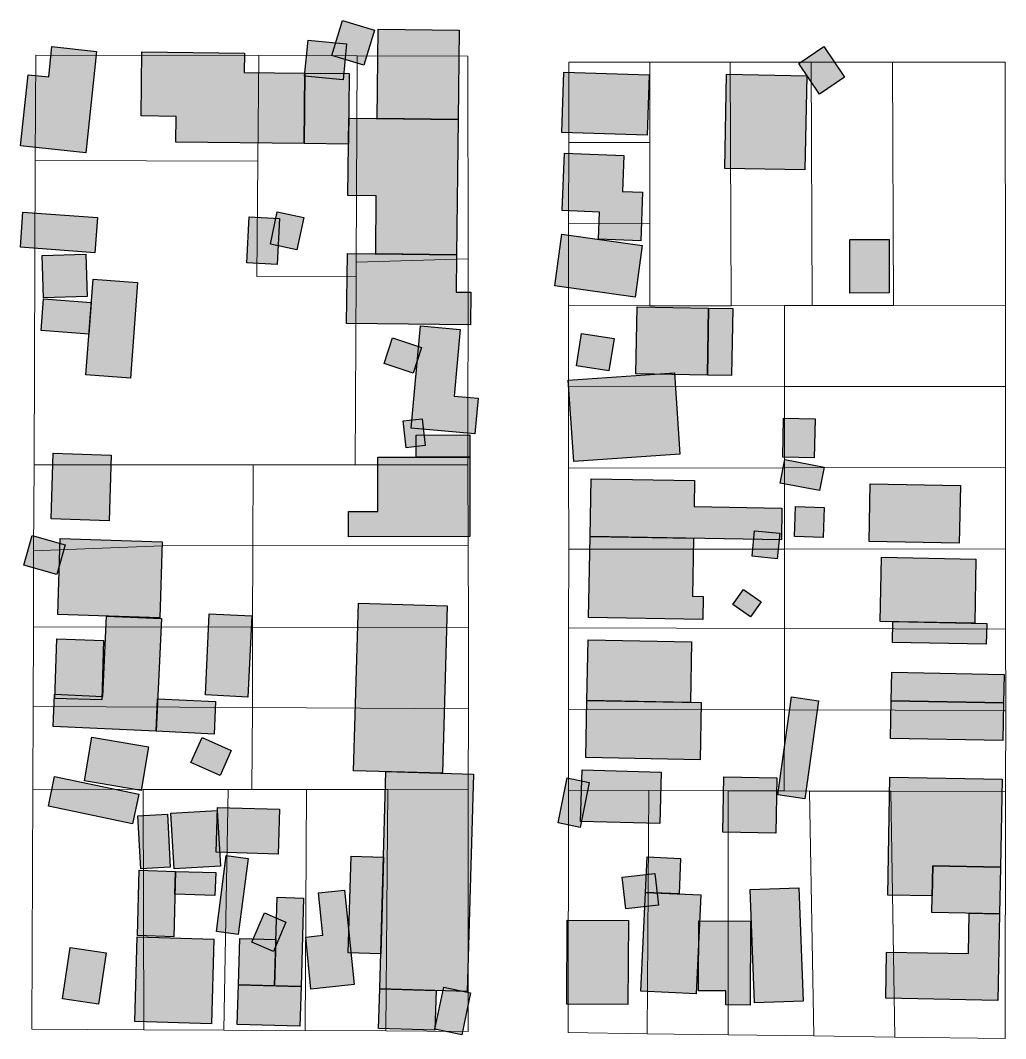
# Model space of a CAD drawing. Header units: millimetres. Extents: x -71 to 10084, y -63 to 6230.
# Drawn here: x 5715.5 to 5836.9, y 3440.8 to 3566.3 of the extents above; entities that cross this region are included whole.
import ezdxf

# ---------------------------------------------------------------- set-up
doc = ezdxf.new("R2010")
doc.units = ezdxf.units.MM
doc.layers.add('01. Manzanas Esc. Urbana', color=254, linetype='Continuous', lineweight=5, true_color=0xcccccc)
doc.layers.add('01. Parcelas Esc. Urbana', color=8, linetype='Continuous', lineweight=5, true_color=0x808080)
doc.layers.add('Edificaciones Pilar', color=50, linetype='Continuous')

msp = doc.modelspace()

# ---------------------------------------------------------------- hatches: boundary and pattern name
at = {"layer": 'Edificaciones Pilar', "transparency": 33554559}
for points in [[(5757.78, 3560.77), (5753.82, 3561.98), (5755.14, 3566.31), (5759.11, 3565.09), (5757.78, 3560.77)], [(5769.4, 3554.11), (5759.42, 3554.21), (5759.54, 3565.21), (5769.52, 3565.1), (5769.4, 3554.11)], [(5755.23, 3558.98), (5750.49, 3559.45), (5750.92, 3563.87), (5755.66, 3563.41), (5755.23, 3558.98)], [(5723.54, 3550), (5715.49, 3550.85), (5716.42, 3559.6), (5718.95, 3559.33), (5719.34, 3563.07), (5724.86, 3562.49), (5723.54, 3550)], [(5734.65, 3554.48), (5730.33, 3554.53), (5730.42, 3562.41), (5743.08, 3562.27), (5743.05, 3559.88), (5750.53, 3559.8), (5750.43, 3551.12), (5734.62, 3551.29), (5734.65, 3554.48)], [(5817.02, 3559.3), (5813.93, 3557.21), (5811.39, 3560.98), (5814.48, 3563.07), (5817.02, 3559.3)], [(5755.9, 3551.06), (5750.43, 3551.12), (5750.53, 3559.8), (5755.99, 3559.74), (5755.9, 3551.06)], [(5792.7, 3552.16), (5782.19, 3552.48), (5782.42, 3559.91), (5792.93, 3559.58), (5792.7, 3552.16)], [(5812.12, 3547.88), (5802.26, 3548.07), (5802.49, 3559.66), (5812.35, 3559.47), (5812.12, 3547.88)], [(5769.22, 3537.43), (5759.24, 3537.54), (5759.32, 3544.7), (5755.83, 3544.74), (5755.93, 3554.25), (5769.4, 3554.11), (5769.22, 3537.43)], [(5782.23, 3542.86), (5782.49, 3549.94), (5789.82, 3549.67), (5789.66, 3545.21), (5792.13, 3545.12), (5791.91, 3539.15), (5786.7, 3539.34), (5786.82, 3542.69), (5782.23, 3542.86)], [(5724.65, 3537.67), (5715.46, 3538.34), (5715.78, 3542.68), (5724.97, 3542), (5724.65, 3537.67)], [(5747.4, 3541.9), (5747.11, 3536.22), (5743.38, 3536.41), (5743.67, 3542.09), (5747.4, 3541.9)], [(5749.51, 3538.03), (5746.26, 3538.72), (5747.11, 3542.71), (5750.37, 3542.01), (5749.51, 3538.03)], [(5791.2, 3532.21), (5781.3, 3533.6), (5782.19, 3539.96), (5792.09, 3538.58), (5791.2, 3532.21)], [(5822.5, 3532.72), (5817.65, 3532.71), (5817.65, 3539.29), (5822.5, 3539.29), (5822.5, 3532.72)], [(5723.7, 3532.27), (5718.29, 3532.1), (5718.13, 3537.33), (5723.54, 3537.5), (5723.7, 3532.27)], [(5770.94, 3528.8), (5755.66, 3528.97), (5755.75, 3537.58), (5769.22, 3537.43), (5769.17, 3532.83), (5770.98, 3532.81), (5770.94, 3528.8)], [(5729.88, 3534), (5729.01, 3522.22), (5723.54, 3522.63), (5724.41, 3534.4), (5729.88, 3534)], [(5723.91, 3527.65), (5718.03, 3528.09), (5718.32, 3531.99), (5724.2, 3531.55), (5723.91, 3527.65)], [(5800.11, 3522.6), (5791.3, 3522.76), (5791.46, 3531.02), (5800.26, 3530.85), (5800.11, 3522.6)], [(5803.24, 3530.8), (5803.08, 3522.54), (5800.11, 3522.6), (5800.26, 3530.85), (5803.24, 3530.8)], [(5771.86, 3519.76), (5771.46, 3515.35), (5763.63, 3516.05), (5764.76, 3528.67), (5769.66, 3528.23), (5768.92, 3520.02), (5771.86, 3519.76)], [(5763.86, 3522.83), (5760.27, 3524.02), (5761.32, 3527.17), (5764.9, 3525.98), (5763.86, 3522.83)], [(5787.99, 3523.12), (5783.97, 3523.75), (5784.59, 3527.74), (5788.61, 3527.11), (5787.99, 3523.12)], [(5796.73, 3512.85), (5783.65, 3511.96), (5782.97, 3521.97), (5796.05, 3522.86), (5796.73, 3512.85)], [(5765.34, 3513.92), (5763.01, 3513.65), (5762.63, 3516.95), (5764.96, 3517.22), (5765.34, 3513.92)], [(5813.29, 3512.4), (5809.42, 3512.47), (5809.51, 3517.27), (5813.38, 3517.2), (5813.29, 3512.4)], [(5770.83, 3512.49), (5764.21, 3512.48), (5764.21, 3515.2), (5770.83, 3515.22), (5770.83, 3512.49)], [(5726.4, 3504.66), (5719.24, 3504.89), (5719.5, 3512.96), (5726.66, 3512.74), (5726.4, 3504.66)], [(5770.86, 3502.69), (5755.89, 3502.66), (5755.88, 3505.78), (5759.52, 3505.79), (5759.51, 3512.47), (5770.83, 3512.49), (5770.86, 3502.69)], [(5813.93, 3508.36), (5809.1, 3509.29), (5809.66, 3512.2), (5814.49, 3511.27), (5813.93, 3508.36)], [(5785.66, 3502.73), (5785.8, 3509.83), (5798.53, 3509.59), (5798.47, 3506.4), (5809.3, 3506.19), (5809.23, 3502.29), (5785.66, 3502.73)], [(5831.15, 3501.88), (5820.04, 3502.09), (5820.17, 3509.19), (5831.29, 3508.98), (5831.15, 3501.88)], [(5814.39, 3502.59), (5810.86, 3502.71), (5810.99, 3506.41), (5814.52, 3506.29), (5814.39, 3502.59)], [(5808.73, 3499.97), (5805.62, 3500.28), (5805.92, 3503.42), (5809.04, 3503.11), (5808.73, 3499.97)], [(5719.94, 3498.03), (5715.88, 3499.17), (5716.9, 3502.82), (5720.96, 3501.68), (5719.94, 3498.03)], [(5732.65, 3492.7), (5720.06, 3493.11), (5720.36, 3502.48), (5732.95, 3502.07), (5732.65, 3492.7)], [(5785.47, 3492.73), (5785.66, 3502.73), (5798.4, 3502.49), (5798.26, 3495.35), (5799.59, 3495.32), (5799.54, 3492.47), (5785.47, 3492.73)], [(5833.05, 3492.03), (5821.41, 3492.25), (5821.56, 3500.15), (5833.2, 3499.93), (5833.05, 3492.03)], [(5805.43, 3492.8), (5803.26, 3494.32), (5804.56, 3496.18), (5806.73, 3494.66), (5805.43, 3492.8)], [(5768.07, 3494.18), (5767.47, 3473.54), (5756.51, 3473.85), (5757.11, 3494.5), (5768.07, 3494.18)], [(5743.5, 3482.93), (5738.26, 3483.18), (5738.74, 3493.17), (5743.97, 3492.92), (5743.5, 3482.93)], [(5732.18, 3478.71), (5719.48, 3479.3), (5719.66, 3483.29), (5725.62, 3483.01), (5726.08, 3492.91), (5732.83, 3492.59), (5732.18, 3478.71)], [(5822.92, 3489.66), (5822.97, 3492.22), (5834.53, 3492.01), (5834.48, 3489.44), (5822.92, 3489.66)], [(5725.48, 3482.57), (5719.72, 3482.76), (5719.96, 3490.09), (5725.71, 3489.91), (5725.48, 3482.57)], [(5798.02, 3482.27), (5785.28, 3482.5), (5785.42, 3489.96), (5798.16, 3489.72), (5798.02, 3482.27)], [(5836.6, 3482.22), (5822.78, 3482.48), (5822.85, 3485.98), (5836.67, 3485.72), (5836.6, 3482.22)], [(5739.33, 3478.37), (5732.18, 3478.71), (5732.37, 3482.7), (5739.52, 3482.36), (5739.33, 3478.37)], [(5799.22, 3475.21), (5785.15, 3475.48), (5785.28, 3482.5), (5799.35, 3482.24), (5799.22, 3475.21)], [(5813.82, 3482.47), (5812.11, 3470.39), (5808.78, 3470.86), (5810.49, 3482.94), (5813.82, 3482.47)], [(5836.52, 3477.57), (5822.69, 3477.83), (5822.78, 3482.48), (5836.6, 3482.22), (5836.52, 3477.57)], [(5730.34, 3471.43), (5723.35, 3472.62), (5724.27, 3478), (5731.26, 3476.81), (5730.34, 3471.43)], [(5740.07, 3473.26), (5736.46, 3474.87), (5737.84, 3477.96), (5741.45, 3476.35), (5740.07, 3473.26)], [(5729.28, 3467.32), (5718.92, 3469.48), (5719.68, 3473.13), (5730.04, 3470.97), (5729.28, 3467.32)], [(5770.51, 3446.66), (5759.74, 3446.97), (5760.51, 3473.74), (5771.29, 3473.42), (5770.51, 3446.66)], [(5784.43, 3466.86), (5781.71, 3467.41), (5782.82, 3472.96), (5785.55, 3472.41), (5784.43, 3466.86)], [(5794.26, 3467.36), (5784.5, 3467.61), (5784.67, 3473.95), (5794.43, 3473.69), (5794.26, 3467.36)], [(5808.55, 3466.17), (5802.03, 3466.29), (5802.16, 3473.11), (5808.68, 3472.98), (5808.55, 3466.17)], [(5827.81, 3458.42), (5822.33, 3458.52), (5822.6, 3473.05), (5836.42, 3472.79), (5836.22, 3461.98), (5827.88, 3462.14), (5827.81, 3458.42)], [(5747.24, 3463.58), (5739.6, 3463.81), (5739.76, 3469.32), (5747.4, 3469.1), (5747.24, 3463.58)], [(5733.93, 3461.97), (5730.3, 3461.78), (5729.95, 3468.31), (5733.57, 3468.5), (5733.93, 3461.97)], [(5740.1, 3462.09), (5734.41, 3461.77), (5734.01, 3468.62), (5739.7, 3468.94), (5740.1, 3462.09)], [(5743.52, 3463.04), (5742.31, 3453.67), (5739.62, 3454.02), (5740.83, 3463.39), (5743.52, 3463.04)], [(5760.21, 3463.21), (5759.86, 3451.27), (5755.86, 3451.39), (5756.21, 3463.32), (5760.21, 3463.21)], [(5796.62, 3458.66), (5792.48, 3458.85), (5792.68, 3463.23), (5796.82, 3463.04), (5796.62, 3458.66)], [(5836.11, 3456.23), (5827.77, 3456.39), (5827.88, 3462.14), (5836.22, 3461.98), (5836.11, 3456.23)], [(5734.35, 3453.4), (5729.88, 3453.53), (5730.11, 3461.58), (5734.58, 3461.45), (5734.35, 3453.4)], [(5734.5, 3458.62), (5734.58, 3461.45), (5739.53, 3461.31), (5739.44, 3458.47), (5734.5, 3458.62)], [(5794.08, 3457.29), (5790.06, 3456.83), (5789.62, 3460.72), (5793.63, 3461.18), (5794.08, 3457.29)], [(5811.92, 3445.46), (5805.9, 3445.24), (5805.37, 3459.2), (5811.4, 3459.43), (5811.92, 3445.46)], [(5750.36, 3458.16), (5750.04, 3447.26), (5746.77, 3447.35), (5747.09, 3458.25), (5750.36, 3458.16)], [(5756.59, 3447.49), (5751.27, 3446.95), (5750.62, 3453.36), (5752.73, 3453.57), (5752.2, 3458.81), (5755.4, 3459.14), (5756.59, 3447.49)], [(5798.75, 3446.36), (5791.93, 3446.67), (5792.48, 3458.85), (5799.31, 3458.54), (5798.75, 3446.36)], [(5746.64, 3451.57), (5743.99, 3452.71), (5745.54, 3456.32), (5748.19, 3455.18), (5746.64, 3451.57)], [(5790.32, 3445.05), (5782.78, 3445.1), (5782.83, 3455.44), (5790.38, 3455.4), (5790.32, 3445.05)], [(5835.91, 3445.55), (5822.09, 3445.81), (5822.2, 3451.5), (5832.27, 3451.31), (5832.37, 3456.3), (5836.11, 3456.23), (5835.91, 3445.55)], [(5805.39, 3444.97), (5802.39, 3444.99), (5802.4, 3446.72), (5799.01, 3446.73), (5799.05, 3455.36), (5805.44, 3455.32), (5805.39, 3444.97)], [(5738.99, 3442.68), (5729.57, 3442.95), (5729.87, 3453.38), (5739.29, 3453.11), (5738.99, 3442.68)], [(5746.77, 3447.35), (5742.33, 3447.48), (5742.49, 3453.17), (5746.94, 3453.04), (5746.77, 3447.35)], [(5725.09, 3445.1), (5720.67, 3445.76), (5721.61, 3452.07), (5726.04, 3451.4), (5725.09, 3445.1)], [(5749.9, 3442.36), (5742.19, 3442.59), (5742.33, 3447.48), (5750.04, 3447.26), (5749.9, 3442.36)], [(5766.55, 3441.88), (5759.59, 3442.08), (5759.74, 3446.97), (5766.69, 3446.77), (5766.55, 3441.88)], [(5769.84, 3441.31), (5766.55, 3442), (5767.65, 3447.18), (5770.93, 3446.49), (5769.84, 3441.31)]]:
    msp.add_hatch(color=256, dxfattribs=at).paths.add_polyline_path(points, flags=0)

# ---------------------------------------------------------------- linework, layer by layer
at = {"layer": '01. Manzanas Esc. Urbana', "linetype": 'Continuous', "flags": 128}
for points in [[(5744.84, 3561.97), (5756.98, 3561.92), (5770.61, 3561.88), (5770.62, 3536.91), (5770.61, 3511.55), (5770.62, 3501.65), (5770.67, 3491.49), (5770.67, 3481.48), (5770.65, 3471.48), (5770.62, 3441.71), (5760.51, 3441.78), (5750.54, 3441.83), (5740.52, 3441.87), (5730.67, 3441.93), (5716.88, 3442.02), (5717.01, 3471.56), (5717.04, 3481.78), (5717.07, 3491.57), (5717.09, 3500.94), (5717.14, 3511.54), (5717.3, 3549.03), (5717.36, 3562.02), (5744.84, 3561.97)], [(5812.92, 3561.16), (5822.93, 3561.16), (5836.81, 3561.17), (5836.83, 3531.2), (5836.83, 3521.19), (5836.83, 3511.22), (5836.85, 3501.19), (5836.86, 3491.29), (5836.87, 3481.28), (5836.84, 3471.28), (5836.82, 3440.84), (5823.21, 3441.02), (5813.24, 3441.18), (5802.68, 3441.32), (5792.69, 3441.45), (5782.97, 3441.58), (5783.01, 3471.47), (5783.01, 3481.44), (5783.01, 3491.45), (5783.03, 3501.13), (5783.02, 3511.14), (5783.02, 3521.16), (5783.01, 3531.16), (5783.02, 3541.26), (5783.03, 3551.26), (5783.03, 3561.16), (5793.04, 3561.15), (5802.94, 3561.16), (5812.92, 3561.16)]]:
    msp.add_lwpolyline(points, close=True, dxfattribs=at)
at = {"layer": '01. Parcelas Esc. Urbana', "linetype": 'Continuous', "flags": 128}
for points in [[(5717.36, 3562.02), (5744.84, 3561.97), (5744.72, 3548.95), (5717.3, 3549.03), (5717.36, 3562.02)], [(5717.36, 3562.02), (5744.84, 3561.97), (5744.72, 3548.95), (5717.3, 3549.03), (5717.36, 3562.02)], [(5717.36, 3562.02), (5744.84, 3561.97), (5744.72, 3548.95), (5717.3, 3549.03), (5717.36, 3562.02)], [(5744.6, 3534.75), (5744.72, 3548.95), (5744.84, 3561.97), (5756.98, 3561.92), (5756.85, 3536.51), (5756.85, 3534.7), (5744.6, 3534.75)], [(5744.6, 3534.75), (5744.72, 3548.95), (5744.84, 3561.97), (5756.98, 3561.92), (5756.85, 3536.51), (5756.85, 3534.7), (5744.6, 3534.75)], [(5744.6, 3534.75), (5744.72, 3548.95), (5744.84, 3561.97), (5756.98, 3561.92), (5756.85, 3536.51), (5756.85, 3534.7), (5744.6, 3534.75)], [(5756.85, 3536.51), (5756.98, 3561.92), (5770.61, 3561.88), (5770.62, 3536.91), (5756.85, 3536.51)], [(5756.85, 3536.51), (5756.98, 3561.92), (5770.61, 3561.88), (5770.62, 3536.91), (5756.85, 3536.51)], [(5756.85, 3536.51), (5756.98, 3561.92), (5770.61, 3561.88), (5770.62, 3536.91), (5756.85, 3536.51)], [(5793.04, 3561.15), (5793.02, 3551.25), (5783.03, 3551.26), (5783.03, 3561.16), (5793.04, 3561.15)], [(5793.04, 3561.15), (5793.02, 3551.25), (5783.03, 3551.26), (5783.03, 3561.16), (5793.04, 3561.15)], [(5793.01, 3531.15), (5793.02, 3541.25), (5793.02, 3551.25), (5793.04, 3561.15), (5802.94, 3561.16), (5803.03, 3531.15), (5793.01, 3531.15)], [(5793.01, 3531.15), (5793.02, 3541.25), (5793.02, 3551.25), (5793.04, 3561.15), (5802.94, 3561.16), (5803.03, 3531.15), (5793.01, 3531.15)], [(5813.01, 3531.17), (5809.63, 3531.16), (5803.03, 3531.15), (5802.94, 3561.16), (5812.92, 3561.16), (5813.01, 3531.17)], [(5813.01, 3531.17), (5809.63, 3531.16), (5803.03, 3531.15), (5802.94, 3561.16), (5812.92, 3561.16), (5813.01, 3531.17)], [(5813.01, 3531.17), (5812.92, 3561.16), (5822.93, 3561.16), (5823.03, 3531.17), (5813.01, 3531.17)], [(5813.01, 3531.17), (5812.92, 3561.16), (5822.93, 3561.16), (5823.03, 3531.17), (5813.01, 3531.17)], [(5822.93, 3561.16), (5836.81, 3561.17), (5836.83, 3531.2), (5823.03, 3531.17), (5822.93, 3561.16)], [(5822.93, 3561.16), (5836.81, 3561.17), (5836.83, 3531.2), (5823.03, 3531.17), (5822.93, 3561.16)], [(5793.02, 3551.25), (5793.02, 3541.25), (5783.02, 3541.26), (5783.03, 3551.26), (5793.02, 3551.25)], [(5793.02, 3551.25), (5793.02, 3541.25), (5783.02, 3541.26), (5783.03, 3551.26), (5793.02, 3551.25)], [(5717.14, 3511.54), (5717.3, 3549.03), (5744.72, 3548.95), (5744.6, 3534.75), (5756.85, 3534.7), (5756.72, 3511.56), (5744.15, 3511.54), (5717.14, 3511.54)], [(5717.14, 3511.54), (5717.3, 3549.03), (5744.72, 3548.95), (5744.6, 3534.75), (5756.85, 3534.7), (5756.72, 3511.56), (5744.15, 3511.54), (5717.14, 3511.54)], [(5717.14, 3511.54), (5717.3, 3549.03), (5744.72, 3548.95), (5744.6, 3534.75), (5756.85, 3534.7), (5756.72, 3511.56), (5744.15, 3511.54), (5717.14, 3511.54)], [(5783.01, 3531.16), (5783.02, 3541.26), (5793.02, 3541.25), (5793.01, 3531.15), (5783.01, 3531.16)], [(5783.01, 3531.16), (5783.02, 3541.26), (5793.02, 3541.25), (5793.01, 3531.15), (5783.01, 3531.16)], [(5756.72, 3511.56), (5756.85, 3534.7), (5756.85, 3536.51), (5770.62, 3536.91), (5770.61, 3511.55), (5756.72, 3511.56)], [(5756.72, 3511.56), (5756.85, 3534.7), (5756.85, 3536.51), (5770.62, 3536.91), (5770.61, 3511.55), (5756.72, 3511.56)], [(5756.72, 3511.56), (5756.85, 3534.7), (5756.85, 3536.51), (5770.62, 3536.91), (5770.61, 3511.55), (5756.72, 3511.56)], [(5783.01, 3531.16), (5793.01, 3531.15), (5803.03, 3531.15), (5809.63, 3531.16), (5809.62, 3521.19), (5783.02, 3521.16), (5783.01, 3531.16)], [(5783.01, 3531.16), (5793.01, 3531.15), (5803.03, 3531.15), (5809.63, 3531.16), (5809.62, 3521.19), (5783.02, 3521.16), (5783.01, 3531.16)], [(5823.03, 3531.17), (5836.83, 3531.2), (5836.83, 3521.19), (5809.62, 3521.19), (5809.63, 3531.16), (5813.01, 3531.17), (5823.03, 3531.17)], [(5823.03, 3531.17), (5836.83, 3531.2), (5836.83, 3521.19), (5809.62, 3521.19), (5809.63, 3531.16), (5813.01, 3531.17), (5823.03, 3531.17)], [(5783.02, 3521.16), (5809.62, 3521.19), (5809.63, 3511.18), (5783.02, 3511.14), (5783.02, 3521.16)], [(5783.02, 3521.16), (5809.62, 3521.19), (5809.63, 3511.18), (5783.02, 3511.14), (5783.02, 3521.16)], [(5809.62, 3521.19), (5836.83, 3521.19), (5836.83, 3511.22), (5809.63, 3511.18), (5809.62, 3521.19)], [(5809.62, 3521.19), (5836.83, 3521.19), (5836.83, 3511.22), (5809.63, 3511.18), (5809.62, 3521.19)], [(5717.14, 3511.54), (5744.15, 3511.54), (5744.12, 3501.59), (5732.95, 3501.56), (5717.09, 3500.94), (5717.14, 3511.54)], [(5717.14, 3511.54), (5744.15, 3511.54), (5744.12, 3501.59), (5732.95, 3501.56), (5717.09, 3500.94), (5717.14, 3511.54)], [(5717.14, 3511.54), (5744.15, 3511.54), (5744.12, 3501.59), (5732.95, 3501.56), (5717.09, 3500.94), (5717.14, 3511.54)], [(5744.12, 3501.59), (5744.15, 3511.54), (5756.72, 3511.56), (5770.61, 3511.55), (5770.62, 3501.65), (5744.12, 3501.59)], [(5744.12, 3501.59), (5744.15, 3511.54), (5756.72, 3511.56), (5770.61, 3511.55), (5770.62, 3501.65), (5744.12, 3501.59)], [(5744.12, 3501.59), (5744.15, 3511.54), (5756.72, 3511.56), (5770.61, 3511.55), (5770.62, 3501.65), (5744.12, 3501.59)], [(5783.03, 3501.13), (5783.02, 3511.14), (5809.63, 3511.18), (5809.63, 3501.16), (5783.03, 3501.13)], [(5783.03, 3501.13), (5783.02, 3511.14), (5809.63, 3511.18), (5809.63, 3501.16), (5783.03, 3501.13)], [(5809.63, 3501.16), (5809.63, 3511.18), (5836.83, 3511.22), (5836.85, 3501.19), (5809.63, 3501.16)], [(5809.63, 3501.16), (5809.63, 3511.18), (5836.83, 3511.22), (5836.85, 3501.19), (5809.63, 3501.16)], [(5717.07, 3491.57), (5717.09, 3500.94), (5732.95, 3501.56), (5744.12, 3501.59), (5744.08, 3491.53), (5717.07, 3491.57)], [(5717.07, 3491.57), (5717.09, 3500.94), (5732.95, 3501.56), (5744.12, 3501.59), (5744.08, 3491.53), (5717.07, 3491.57)], [(5717.07, 3491.57), (5717.09, 3500.94), (5732.95, 3501.56), (5744.12, 3501.59), (5744.08, 3491.53), (5717.07, 3491.57)], [(5744.12, 3501.59), (5770.62, 3501.65), (5770.67, 3491.49), (5744.08, 3491.53), (5744.12, 3501.59)], [(5744.12, 3501.59), (5770.62, 3501.65), (5770.67, 3491.49), (5744.08, 3491.53), (5744.12, 3501.59)], [(5744.12, 3501.59), (5770.62, 3501.65), (5770.67, 3491.49), (5744.08, 3491.53), (5744.12, 3501.59)], [(5783.03, 3501.13), (5809.63, 3501.16), (5809.6, 3491.37), (5783.01, 3491.45), (5783.03, 3501.13)], [(5783.03, 3501.13), (5809.63, 3501.16), (5809.6, 3491.37), (5783.01, 3491.45), (5783.03, 3501.13)], [(5809.63, 3501.16), (5836.85, 3501.19), (5836.86, 3491.29), (5809.6, 3491.37), (5809.63, 3501.16)], [(5809.63, 3501.16), (5836.85, 3501.19), (5836.86, 3491.29), (5809.6, 3491.37), (5809.63, 3501.16)], [(5717.04, 3481.78), (5717.07, 3491.57), (5744.08, 3491.53), (5744.05, 3481.62), (5717.04, 3481.78)], [(5717.04, 3481.78), (5717.07, 3491.57), (5744.08, 3491.53), (5744.05, 3481.62), (5717.04, 3481.78)], [(5717.04, 3481.78), (5717.07, 3491.57), (5744.08, 3491.53), (5744.05, 3481.62), (5717.04, 3481.78)], [(5744.05, 3481.62), (5744.08, 3491.53), (5770.67, 3491.49), (5770.67, 3481.48), (5744.05, 3481.62)], [(5744.05, 3481.62), (5744.08, 3491.53), (5770.67, 3491.49), (5770.67, 3481.48), (5744.05, 3481.62)], [(5744.05, 3481.62), (5744.08, 3491.53), (5770.67, 3491.49), (5770.67, 3481.48), (5744.05, 3481.62)], [(5783.01, 3481.44), (5783.01, 3491.45), (5809.6, 3491.37), (5809.6, 3481.36), (5783.01, 3481.44)], [(5783.01, 3481.44), (5783.01, 3491.45), (5809.6, 3491.37), (5809.6, 3481.36), (5783.01, 3481.44)], [(5809.6, 3491.37), (5836.86, 3491.29), (5836.87, 3481.28), (5809.6, 3481.36), (5809.6, 3491.37)], [(5809.6, 3491.37), (5836.86, 3491.29), (5836.87, 3481.28), (5809.6, 3481.36), (5809.6, 3491.37)], [(5743.99, 3471.53), (5741.05, 3471.53), (5730.61, 3471.54), (5717.01, 3471.56), (5717.04, 3481.78), (5744.05, 3481.62), (5743.99, 3471.53)], [(5743.99, 3471.53), (5741.05, 3471.53), (5730.61, 3471.54), (5717.01, 3471.56), (5717.04, 3481.78), (5744.05, 3481.62), (5743.99, 3471.53)], [(5743.99, 3471.53), (5741.05, 3471.53), (5730.61, 3471.54), (5717.01, 3471.56), (5717.04, 3481.78), (5744.05, 3481.62), (5743.99, 3471.53)], [(5743.99, 3471.53), (5744.05, 3481.62), (5770.67, 3481.48), (5770.65, 3471.48), (5760.74, 3471.52), (5750.71, 3471.53), (5743.99, 3471.53)], [(5743.99, 3471.53), (5744.05, 3481.62), (5770.67, 3481.48), (5770.65, 3471.48), (5760.74, 3471.52), (5750.71, 3471.53), (5743.99, 3471.53)], [(5743.99, 3471.53), (5744.05, 3481.62), (5770.67, 3481.48), (5770.65, 3471.48), (5760.74, 3471.52), (5750.71, 3471.53), (5743.99, 3471.53)], [(5783.01, 3481.44), (5809.6, 3481.36), (5809.58, 3471.36), (5802.69, 3471.38), (5792.89, 3471.41), (5783.01, 3471.47), (5783.01, 3481.44)], [(5783.01, 3481.44), (5809.6, 3481.36), (5809.58, 3471.36), (5802.69, 3471.38), (5792.89, 3471.41), (5783.01, 3471.47), (5783.01, 3481.44)], [(5836.84, 3471.28), (5822.7, 3471.32), (5812.71, 3471.34), (5809.58, 3471.36), (5809.6, 3481.36), (5836.87, 3481.28), (5836.84, 3471.28)], [(5836.84, 3471.28), (5822.7, 3471.32), (5812.71, 3471.34), (5809.58, 3471.36), (5809.6, 3481.36), (5836.87, 3481.28), (5836.84, 3471.28)], [(5717.01, 3471.56), (5730.61, 3471.54), (5730.67, 3441.93), (5716.88, 3442.02), (5717.01, 3471.56)], [(5717.01, 3471.56), (5730.61, 3471.54), (5730.67, 3441.93), (5716.88, 3442.02), (5717.01, 3471.56)], [(5717.01, 3471.56), (5730.61, 3471.54), (5730.67, 3441.93), (5716.88, 3442.02), (5717.01, 3471.56)], [(5730.61, 3471.54), (5741.05, 3471.53), (5740.52, 3441.87), (5730.67, 3441.93), (5730.61, 3471.54)], [(5730.61, 3471.54), (5741.05, 3471.53), (5740.52, 3441.87), (5730.67, 3441.93), (5730.61, 3471.54)], [(5730.61, 3471.54), (5741.05, 3471.53), (5740.52, 3441.87), (5730.67, 3441.93), (5730.61, 3471.54)], [(5740.52, 3441.87), (5741.05, 3471.53), (5743.99, 3471.53), (5750.71, 3471.53), (5750.54, 3441.83), (5740.52, 3441.87)], [(5740.52, 3441.87), (5741.05, 3471.53), (5743.99, 3471.53), (5750.71, 3471.53), (5750.54, 3441.83), (5740.52, 3441.87)], [(5740.52, 3441.87), (5741.05, 3471.53), (5743.99, 3471.53), (5750.71, 3471.53), (5750.54, 3441.83), (5740.52, 3441.87)], [(5750.71, 3471.53), (5760.74, 3471.52), (5760.51, 3441.78), (5750.54, 3441.83), (5750.71, 3471.53)], [(5750.71, 3471.53), (5760.74, 3471.52), (5760.51, 3441.78), (5750.54, 3441.83), (5750.71, 3471.53)], [(5750.71, 3471.53), (5760.74, 3471.52), (5760.51, 3441.78), (5750.54, 3441.83), (5750.71, 3471.53)], [(5760.51, 3441.78), (5760.74, 3471.52), (5770.65, 3471.48), (5770.62, 3441.71), (5760.51, 3441.78)], [(5760.51, 3441.78), (5760.74, 3471.52), (5770.65, 3471.48), (5770.62, 3441.71), (5760.51, 3441.78)], [(5760.51, 3441.78), (5760.74, 3471.52), (5770.65, 3471.48), (5770.62, 3441.71), (5760.51, 3441.78)], [(5782.97, 3441.58), (5783.01, 3471.47), (5792.89, 3471.41), (5792.69, 3441.45), (5782.97, 3441.58)], [(5782.97, 3441.58), (5783.01, 3471.47), (5792.89, 3471.41), (5792.69, 3441.45), (5782.97, 3441.58)], [(5792.89, 3471.41), (5802.69, 3471.38), (5802.68, 3441.32), (5792.69, 3441.45), (5792.89, 3471.41)], [(5792.89, 3471.41), (5802.69, 3471.38), (5802.68, 3441.32), (5792.69, 3441.45), (5792.89, 3471.41)], [(5802.68, 3441.32), (5802.69, 3471.38), (5809.58, 3471.36), (5812.71, 3471.34), (5813.24, 3441.18), (5802.68, 3441.32)], [(5802.68, 3441.32), (5802.69, 3471.38), (5809.58, 3471.36), (5812.71, 3471.34), (5813.24, 3441.18), (5802.68, 3441.32)], [(5813.24, 3441.18), (5812.71, 3471.34), (5822.7, 3471.32), (5823.21, 3441.02), (5813.24, 3441.18)], [(5813.24, 3441.18), (5812.71, 3471.34), (5822.7, 3471.32), (5823.21, 3441.02), (5813.24, 3441.18)], [(5822.7, 3471.32), (5836.84, 3471.28), (5836.82, 3440.84), (5823.21, 3441.02), (5822.7, 3471.32)], [(5822.7, 3471.32), (5836.84, 3471.28), (5836.82, 3440.84), (5823.21, 3441.02), (5822.7, 3471.32)]]:
    msp.add_lwpolyline(points, close=True, dxfattribs=at)
at = {"layer": 'Edificaciones Pilar', "linetype": 'Continuous', "flags": 128}
for points in [[(5757.78, 3560.77), (5753.82, 3561.98), (5755.14, 3566.31), (5759.11, 3565.09), (5757.78, 3560.77)], [(5769.4, 3554.11), (5759.42, 3554.21), (5759.54, 3565.21), (5769.52, 3565.1), (5769.4, 3554.11)], [(5755.23, 3558.98), (5750.49, 3559.45), (5750.92, 3563.87), (5755.66, 3563.41), (5755.23, 3558.98)], [(5723.54, 3550), (5715.49, 3550.85), (5716.42, 3559.6), (5718.95, 3559.33), (5719.34, 3563.07), (5724.86, 3562.49), (5723.54, 3550)], [(5734.65, 3554.48), (5730.33, 3554.53), (5730.42, 3562.41), (5743.08, 3562.27), (5743.05, 3559.88), (5750.53, 3559.8), (5750.43, 3551.12), (5734.62, 3551.29), (5734.65, 3554.48)], [(5817.02, 3559.3), (5813.93, 3557.21), (5811.39, 3560.98), (5814.48, 3563.07), (5817.02, 3559.3)], [(5755.9, 3551.06), (5750.43, 3551.12), (5750.53, 3559.8), (5755.99, 3559.74), (5755.9, 3551.06)], [(5792.7, 3552.16), (5782.19, 3552.48), (5782.42, 3559.91), (5792.93, 3559.58), (5792.7, 3552.16)], [(5812.12, 3547.88), (5802.26, 3548.07), (5802.49, 3559.66), (5812.35, 3559.47), (5812.12, 3547.88)], [(5769.22, 3537.43), (5759.24, 3537.54), (5759.32, 3544.7), (5755.83, 3544.74), (5755.93, 3554.25), (5769.4, 3554.11), (5769.22, 3537.43)], [(5782.23, 3542.86), (5782.49, 3549.94), (5789.82, 3549.67), (5789.66, 3545.21), (5792.13, 3545.12), (5791.91, 3539.15), (5786.7, 3539.34), (5786.82, 3542.69), (5782.23, 3542.86)], [(5724.65, 3537.67), (5715.46, 3538.34), (5715.78, 3542.68), (5724.97, 3542), (5724.65, 3537.67)], [(5747.4, 3541.9), (5747.11, 3536.22), (5743.38, 3536.41), (5743.67, 3542.09), (5747.4, 3541.9)], [(5749.51, 3538.03), (5746.26, 3538.72), (5747.11, 3542.71), (5750.37, 3542.01), (5749.51, 3538.03)], [(5791.2, 3532.21), (5781.3, 3533.6), (5782.19, 3539.96), (5792.09, 3538.58), (5791.2, 3532.21)], [(5822.5, 3532.72), (5817.65, 3532.71), (5817.65, 3539.29), (5822.5, 3539.29), (5822.5, 3532.72)], [(5723.7, 3532.27), (5718.29, 3532.1), (5718.13, 3537.33), (5723.54, 3537.5), (5723.7, 3532.27)], [(5770.94, 3528.8), (5755.66, 3528.97), (5755.75, 3537.58), (5769.22, 3537.43), (5769.17, 3532.83), (5770.98, 3532.81), (5770.94, 3528.8)], [(5729.88, 3534), (5729.01, 3522.22), (5723.54, 3522.63), (5724.41, 3534.4), (5729.88, 3534)], [(5723.91, 3527.65), (5718.03, 3528.09), (5718.32, 3531.99), (5724.2, 3531.55), (5723.91, 3527.65)], [(5800.11, 3522.6), (5791.3, 3522.76), (5791.46, 3531.02), (5800.26, 3530.85), (5800.11, 3522.6)], [(5803.24, 3530.8), (5803.08, 3522.54), (5800.11, 3522.6), (5800.26, 3530.85), (5803.24, 3530.8)], [(5771.86, 3519.76), (5771.46, 3515.35), (5763.63, 3516.05), (5764.76, 3528.67), (5769.66, 3528.23), (5768.92, 3520.02), (5771.86, 3519.76)], [(5763.86, 3522.83), (5760.27, 3524.02), (5761.32, 3527.17), (5764.9, 3525.98), (5763.86, 3522.83)], [(5787.99, 3523.12), (5783.97, 3523.75), (5784.59, 3527.74), (5788.61, 3527.11), (5787.99, 3523.12)], [(5796.73, 3512.85), (5783.65, 3511.96), (5782.97, 3521.97), (5796.05, 3522.86), (5796.73, 3512.85)], [(5765.34, 3513.92), (5763.01, 3513.65), (5762.63, 3516.95), (5764.96, 3517.22), (5765.34, 3513.92)], [(5813.29, 3512.4), (5809.42, 3512.47), (5809.51, 3517.27), (5813.38, 3517.2), (5813.29, 3512.4)], [(5770.83, 3512.49), (5764.21, 3512.48), (5764.21, 3515.2), (5770.83, 3515.22), (5770.83, 3512.49)], [(5726.4, 3504.66), (5719.24, 3504.89), (5719.5, 3512.96), (5726.66, 3512.74), (5726.4, 3504.66)], [(5770.86, 3502.69), (5755.89, 3502.66), (5755.88, 3505.78), (5759.52, 3505.79), (5759.51, 3512.47), (5770.83, 3512.49), (5770.86, 3502.69)], [(5813.93, 3508.36), (5809.1, 3509.29), (5809.66, 3512.2), (5814.49, 3511.27), (5813.93, 3508.36)], [(5785.66, 3502.73), (5785.8, 3509.83), (5798.53, 3509.59), (5798.47, 3506.4), (5809.3, 3506.19), (5809.23, 3502.29), (5785.66, 3502.73)], [(5831.15, 3501.88), (5820.04, 3502.09), (5820.17, 3509.19), (5831.29, 3508.98), (5831.15, 3501.88)], [(5814.39, 3502.59), (5810.86, 3502.71), (5810.99, 3506.41), (5814.52, 3506.29), (5814.39, 3502.59)], [(5808.73, 3499.97), (5805.62, 3500.28), (5805.92, 3503.42), (5809.04, 3503.11), (5808.73, 3499.97)], [(5719.94, 3498.03), (5715.88, 3499.17), (5716.9, 3502.82), (5720.96, 3501.68), (5719.94, 3498.03)], [(5732.65, 3492.7), (5720.06, 3493.11), (5720.36, 3502.48), (5732.95, 3502.07), (5732.65, 3492.7)], [(5785.47, 3492.73), (5785.66, 3502.73), (5798.4, 3502.49), (5798.26, 3495.35), (5799.59, 3495.32), (5799.54, 3492.47), (5785.47, 3492.73)], [(5833.05, 3492.03), (5821.41, 3492.25), (5821.56, 3500.15), (5833.2, 3499.93), (5833.05, 3492.03)], [(5805.43, 3492.8), (5803.26, 3494.32), (5804.56, 3496.18), (5806.73, 3494.66), (5805.43, 3492.8)], [(5768.07, 3494.18), (5767.47, 3473.54), (5756.51, 3473.85), (5757.11, 3494.5), (5768.07, 3494.18)], [(5743.5, 3482.93), (5738.26, 3483.18), (5738.74, 3493.17), (5743.97, 3492.92), (5743.5, 3482.93)], [(5732.18, 3478.71), (5719.48, 3479.3), (5719.66, 3483.29), (5725.62, 3483.01), (5726.08, 3492.91), (5732.83, 3492.59), (5732.18, 3478.71)], [(5822.92, 3489.66), (5822.97, 3492.22), (5834.53, 3492.01), (5834.48, 3489.44), (5822.92, 3489.66)], [(5725.48, 3482.57), (5719.72, 3482.76), (5719.96, 3490.09), (5725.71, 3489.91), (5725.48, 3482.57)], [(5798.02, 3482.27), (5785.28, 3482.5), (5785.42, 3489.96), (5798.16, 3489.72), (5798.02, 3482.27)], [(5836.6, 3482.22), (5822.78, 3482.48), (5822.85, 3485.98), (5836.67, 3485.72), (5836.6, 3482.22)], [(5739.33, 3478.37), (5732.18, 3478.71), (5732.37, 3482.7), (5739.52, 3482.36), (5739.33, 3478.37)], [(5799.22, 3475.21), (5785.15, 3475.48), (5785.28, 3482.5), (5799.35, 3482.24), (5799.22, 3475.21)], [(5813.82, 3482.47), (5812.11, 3470.39), (5808.78, 3470.86), (5810.49, 3482.94), (5813.82, 3482.47)], [(5836.52, 3477.57), (5822.69, 3477.83), (5822.78, 3482.48), (5836.6, 3482.22), (5836.52, 3477.57)], [(5730.34, 3471.43), (5723.35, 3472.62), (5724.27, 3478), (5731.26, 3476.81), (5730.34, 3471.43)], [(5740.07, 3473.26), (5736.46, 3474.87), (5737.84, 3477.96), (5741.45, 3476.35), (5740.07, 3473.26)], [(5729.28, 3467.32), (5718.92, 3469.48), (5719.68, 3473.13), (5730.04, 3470.97), (5729.28, 3467.32)], [(5770.51, 3446.66), (5759.74, 3446.97), (5760.51, 3473.74), (5771.29, 3473.42), (5770.51, 3446.66)], [(5784.43, 3466.86), (5781.71, 3467.41), (5782.82, 3472.96), (5785.55, 3472.41), (5784.43, 3466.86)], [(5794.26, 3467.36), (5784.5, 3467.61), (5784.67, 3473.95), (5794.43, 3473.69), (5794.26, 3467.36)], [(5808.55, 3466.17), (5802.03, 3466.29), (5802.16, 3473.11), (5808.68, 3472.98), (5808.55, 3466.17)], [(5827.81, 3458.42), (5822.33, 3458.52), (5822.6, 3473.05), (5836.42, 3472.79), (5836.22, 3461.98), (5827.88, 3462.14), (5827.81, 3458.42)], [(5747.24, 3463.58), (5739.6, 3463.81), (5739.76, 3469.32), (5747.4, 3469.1), (5747.24, 3463.58)], [(5733.93, 3461.97), (5730.3, 3461.78), (5729.95, 3468.31), (5733.57, 3468.5), (5733.93, 3461.97)], [(5740.1, 3462.09), (5734.41, 3461.77), (5734.01, 3468.62), (5739.7, 3468.94), (5740.1, 3462.09)], [(5743.52, 3463.04), (5742.31, 3453.67), (5739.62, 3454.02), (5740.83, 3463.39), (5743.52, 3463.04)], [(5760.21, 3463.21), (5759.86, 3451.27), (5755.86, 3451.39), (5756.21, 3463.32), (5760.21, 3463.21)], [(5796.62, 3458.66), (5792.48, 3458.85), (5792.68, 3463.23), (5796.82, 3463.04), (5796.62, 3458.66)], [(5836.11, 3456.23), (5827.77, 3456.39), (5827.88, 3462.14), (5836.22, 3461.98), (5836.11, 3456.23)], [(5734.35, 3453.4), (5729.88, 3453.53), (5730.11, 3461.58), (5734.58, 3461.45), (5734.35, 3453.4)], [(5734.5, 3458.62), (5734.58, 3461.45), (5739.53, 3461.31), (5739.44, 3458.47), (5734.5, 3458.62)], [(5794.08, 3457.29), (5790.06, 3456.83), (5789.62, 3460.72), (5793.63, 3461.18), (5794.08, 3457.29)], [(5811.92, 3445.46), (5805.9, 3445.24), (5805.37, 3459.2), (5811.4, 3459.43), (5811.92, 3445.46)], [(5750.36, 3458.16), (5750.04, 3447.26), (5746.77, 3447.35), (5747.09, 3458.25), (5750.36, 3458.16)], [(5756.59, 3447.49), (5751.27, 3446.95), (5750.62, 3453.36), (5752.73, 3453.57), (5752.2, 3458.81), (5755.4, 3459.14), (5756.59, 3447.49)], [(5798.75, 3446.36), (5791.93, 3446.67), (5792.48, 3458.85), (5799.31, 3458.54), (5798.75, 3446.36)], [(5746.64, 3451.57), (5743.99, 3452.71), (5745.54, 3456.32), (5748.19, 3455.18), (5746.64, 3451.57)], [(5790.32, 3445.05), (5782.78, 3445.1), (5782.83, 3455.44), (5790.38, 3455.4), (5790.32, 3445.05)], [(5835.91, 3445.55), (5822.09, 3445.81), (5822.2, 3451.5), (5832.27, 3451.31), (5832.37, 3456.3), (5836.11, 3456.23), (5835.91, 3445.55)], [(5805.39, 3444.97), (5802.39, 3444.99), (5802.4, 3446.72), (5799.01, 3446.73), (5799.05, 3455.36), (5805.44, 3455.32), (5805.39, 3444.97)], [(5738.99, 3442.68), (5729.57, 3442.95), (5729.87, 3453.38), (5739.29, 3453.11), (5738.99, 3442.68)], [(5746.77, 3447.35), (5742.33, 3447.48), (5742.49, 3453.17), (5746.94, 3453.04), (5746.77, 3447.35)], [(5725.09, 3445.1), (5720.67, 3445.76), (5721.61, 3452.07), (5726.04, 3451.4), (5725.09, 3445.1)], [(5749.9, 3442.36), (5742.19, 3442.59), (5742.33, 3447.48), (5750.04, 3447.26), (5749.9, 3442.36)], [(5766.55, 3441.88), (5759.59, 3442.08), (5759.74, 3446.97), (5766.69, 3446.77), (5766.55, 3441.88)], [(5769.84, 3441.31), (5766.55, 3442), (5767.65, 3447.18), (5770.93, 3446.49), (5769.84, 3441.31)]]:
    msp.add_lwpolyline(points, close=True, dxfattribs=at)

doc.saveas('drawing.dxf')
